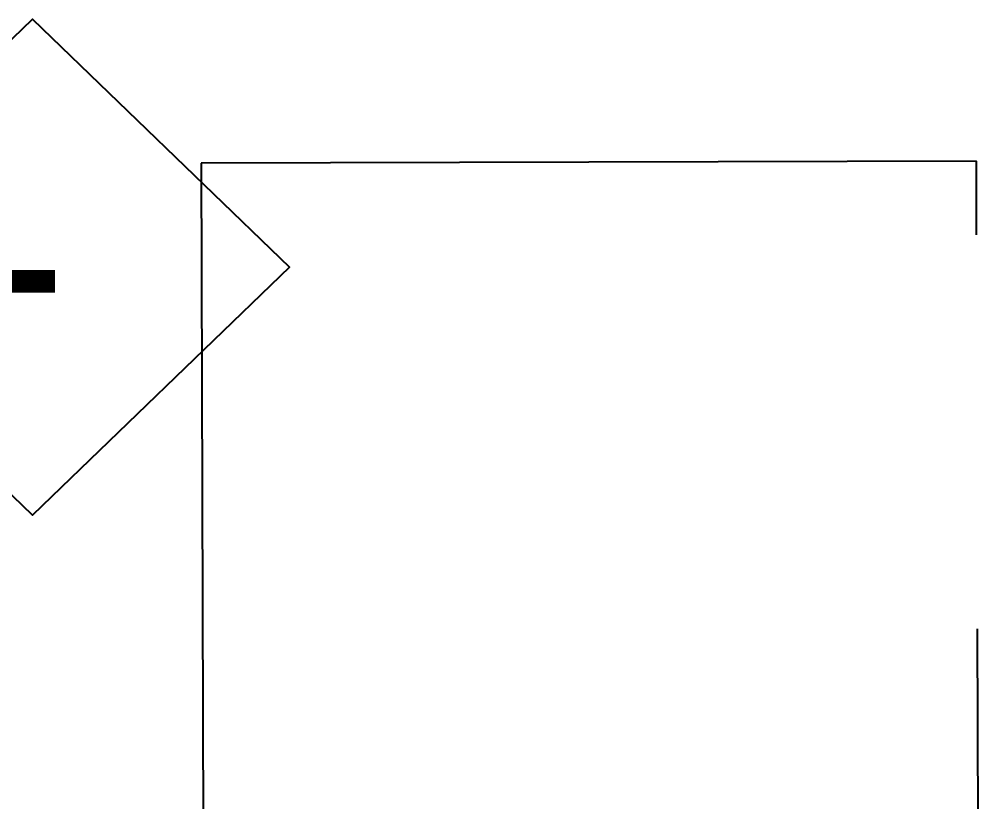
# Model space of a CAD drawing. Extents: x 100 to 738, y -85 to 470.
# Drawn here: x 644.3002 to 644.7774, y 463.3102 to 463.6991 of the extents above; entities that cross this region are included whole.
import ezdxf
from ezdxf.enums import TextEntityAlignment as Align

# ---------------------------------------------------------------- set-up
doc = ezdxf.new("R2010")
doc.units = 0
doc.linetypes.add('HIDDEN', pattern=[0.375, 0.25, -0.125])
doc.layers.get('0').update_dxf_attribs({"linetype": 'CONTINUOUS'})
for name, color, linetype in [('A102', 2, 'CONTINUOUS'), ('ARQ-PIS', 1, 'CONTINUOUS'), ('TAA', 2, 'CONTINUOUS')]:
    doc.layers.add(name, color=color, linetype=linetype)
doc.styles.add('ARIAL', font='arial.ttf', dxfattribs={"height": 0.1})

# ---------------------------------------------------------------- blocks, each defined once
blk = doc.blocks.new('G$C31A0D7E1')
at = {"linetype": 'HIDDEN'}
for p, q in [((0.44991, 1.32217), (0.44991, 0.76291)), ((0.6957, 1.32217), (0.44991, 1.32217)), ((0.6957, 0.92382), (0.6957, 1.32217))]:
    blk.add_line(p, q, dxfattribs=at)
blk = doc.blocks.new('AUTO-ATENDE')
at = {"layer": 'TAA', "xscale": 1.56637233478988, "yscale": 1.56637233478988, "zscale": 1.56637233478988, "rotation": 268.420277777788}
blk.add_blockref('G$C31A0D7E1', (98.2314, 71.82613), dxfattribs=at)
blk = doc.blocks.new('BASE ARQ')
at = {"layer": 'A102', "linetype": 'Continuous', "ltscale": 0.02, "rotation": 91.73371018686326}
blk.add_blockref('AUTO-ATENDE', (828.18837, 387.45548, 0), dxfattribs=at)
blk = doc.blocks.new('SIMB-RODAPE')
at = {"ltscale": 0.5}
blk.add_lwpolyline([(-0.12952, 0), (0, 0.125), (0.12952, 0), (0, -0.125), (-0.12952, 0)], dxfattribs=at)
at = {"style": 'ARIAL'}
blk.add_attdef('-', text='', height=0.1, dxfattribs=at).set_placement((-0.00565, 0.00425), align=Align.MIDDLE_CENTER)

msp = doc.modelspace()

# ---------------------------------------------------------------- block references
msp.add_blockref('BASE ARQ', (-109.73168, -21.91423))
at = {"layer": 'ARQ-PIS'}
ref = msp.add_blockref('SIMB-RODAPE', (644.3068, 463.57586, 0), dxfattribs=dict(at, xscale=0.9855799017464645, yscale=0.9855799017464645, zscale=0.9855799017464645))
ref.add_attrib('-', '-', dxfattribs={"layer": '0', "color": 2, "height": 0.09856, "style": 'ARIAL'}).set_placement((644.30123, 463.58004, 0), align=Align.MIDDLE_CENTER)

doc.saveas('drawing.dxf')
